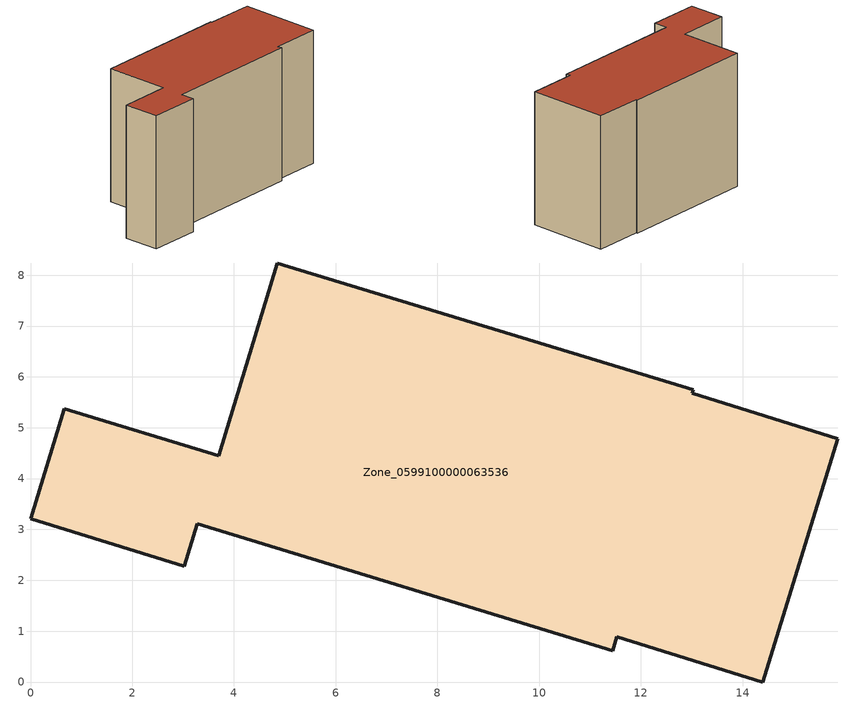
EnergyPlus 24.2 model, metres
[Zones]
Zone_0599100000063536
 floor ground (C_G): 3.7,4.45 4.85,8.24 13.03,5.75 13.01,5.68 15.88,4.79 14.4,0 11.53,0.89 11.45,0.62 3.28,3.11 3.02,2.28 0,3.21 0.66,5.37 z0
 wall outside (C_F): 15.88,4.79 13.01,5.68 13.03,5.75 4.85,8.24 3.7,4.45 0.66,5.37 0,3.21 3.02,2.28 3.28,3.11 11.45,0.62 11.53,0.89 14.4,0 15.88,4.79 z0:8.26
 roof outside (C_R): 3.7,4.45 0.66,5.37 0,3.21 3.02,2.28 3.28,3.11 11.45,0.62 11.53,0.89 14.4,0 15.88,4.79 13.01,5.68 13.03,5.75 4.85,8.24 z8.26
[BUILDING]
Pand.0599100000063536: North Axis=0; Terrain=City; Loads Convergence Tolerance Value=0.04; Temperature Convergence Tolerance Value=0.4; Solar Distribution=FullExterior; Maximum Number of Warmup Days=25; Minimum Number of Warmup Days=1
[Site:Location]
Rotterdam.The.Hague.AP_ZH_NLD Design_Conditions: Latitude=51.96; Longitude=4.45; Time Zone=1; Elevation=-4.5
[SITE:GROUNDTEMPERATURE:BUILDINGSURFACE]
18, 18, 18, 18, 18, 18, 18, 18, 18, 18, 18, 18
[MATERIAL] Thermal Absorptance=0.9; Solar Absorptance=0.7; Visible Absorptance=0.7
Name | Roughness | Thickness | Conductivity | Density | Specific Heat
G.TC.1975-1991 | MediumSmooth | 0.15 | 0.288461 | 540 | 1210
F.TC.1975-1991 | Rough | 0.3 | 0.230769 | 1920 | 840
R.TC.1975-1991 | MediumRough | 0.2 | 0.153846 | 1500 | 1000
[CONSTRUCTION]
C_G: G.TC.1975-1991
C_F: F.TC.1975-1991
C_R: R.TC.1975-1991
[ZONE]
Zone_0599100000063536: Type=1; Multiplier=1; Ceiling Height=Autocalculate; Volume=Autocalculate; Floor Area=autocalculate; Part of Total Floor Area=Yes
[ZONEINFILTRATION:DESIGNFLOWRATE]
Infil_Zone_0599100000063536: Zone or ZoneList or Space or SpaceList=Zone_0599100000063536; Schedule=AlwaysOn; Design Flow Rate Calculation Method=Flow/Area; Flow Rate per Floor Area=0.003; Constant Term Coefficient=1; Temperature Term Coefficient=0; Velocity Term Coefficient=0; Velocity Squared Term Coefficient=0
[HVACTEMPLATE:ZONE:IDEALLOADSAIRSYSTEM]
Zone_0599100000063536: Maximum Heating Supply Air Temperature=50; Minimum Cooling Supply Air Temperature=13; Maximum Heating Supply Air Humidity Ratio=0.0156; Minimum Cooling Supply Air Humidity Ratio=0.0077; Heating Limit=NoLimit; Cooling Limit=NoLimit; Dehumidification Control Type=ConstantSensibleHeatRatio; Cooling Sensible Heat Ratio=0.7; Dehumidification Setpoint=60; Humidification Control Type=None; Humidification Setpoint=30; Outdoor Air Method=None; Outdoor Air Flow Rate per Person=0.00944; Outdoor Air Flow Rate per Zone Floor Area=0; Outdoor Air Flow Rate per Zone=0; Demand Controlled Ventilation Type=None; Outdoor Air Economizer Type=NoEconomizer; Heat Recovery Type=None; Sensible Heat Recovery Effectiveness=0.7; Latent Heat Recovery Effectiveness=0.65
[ZONECONTROL:THERMOSTAT]
ThermostatControl_Zone_0599100000063536: Zone or ZoneList=Zone_0599100000063536; Control Type Schedule=DualSetpointControlType; Control 1=Thermostat_Zone_0599100000063536; Temperature Difference Between Cutout And Setpoint=0
[THERMOSTATSETPOINT:DUALSETPOINT]
Thermostat_Zone_0599100000063536: Heating Setpoint Temperature Schedule=HeatingSetpoint_Zone_0599100000063536; Cooling Setpoint Temperature Schedule=CoolingSetpoint_Zone_0599100000063536
[SCHEDULE:COMPACT]
HeatingSetpoint_Zone_0599100000063536: Through: 12/31, For: AllDays, Until: 24:00, 21
CoolingSetpoint_Zone_0599100000063536: Through: 12/31, For: AllDays, Until: 24:00, 24
DualSetpointControlType: Through: 12/31, For: AllDays, Until: 24:00, 4
AlwaysOn: Through: 12/31, For: AllDays, Until: 24:00, 1
